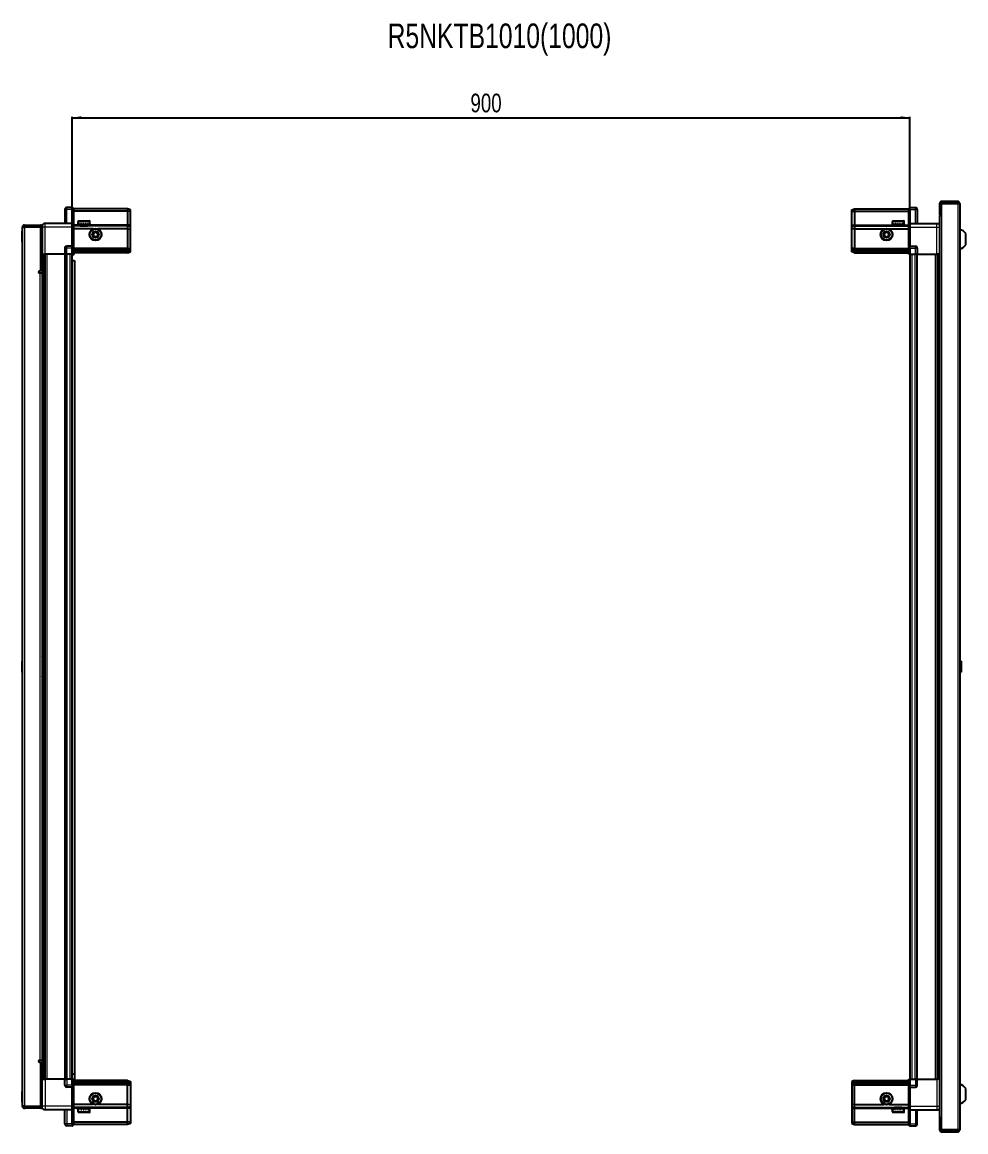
# Model space of a CAD drawing. Header units: millimetres. Extents: x -659 to 2951, y -1010 to 1465.
# Drawn here: x 718 to 1731, y 274 to 1465 of the extents above; entities that cross this region are included whole.
import ezdxf

# ---------------------------------------------------------------- set-up
doc = ezdxf.new("R2010")
doc.units = ezdxf.units.MM
doc.layers.add('FORMAT', color=7, linetype='Continuous')
doc.styles.add('SLDTEXTSTYLE0', font='TXT', dxfattribs={"width": 0.75})
doc.dimstyles.new('SLDDIMSTYLE0', dxfattribs={"dimtxt": 20, "dimasz": 10, "dimexe": 0, "dimexo": 0.0625, "dimgap": 5, "dimtad": 2, "dimdec": 1, "dimrnd": 1e-09, "dimzin": 12, "dimdsep": 46, "dimtxsty": 'SLDTEXTSTYLE0', "dimsah": 1, "dimcen": 0.09, "dimadec": 0, "dimazin": 3, "dimtfac": 1, "dimtofl": 0, "dimtmove": 0, "dimatfit": 3, "dimfxl": 0, "dimfrac": 2, "dimtolj": 1, "dimtzin": 12, "dimarcsym": 0})

# ---------------------------------------------------------------- blocks, each defined once
blk = doc.blocks.new('_D_6')
at = {"layer": 'FORMAT'}
for p, q in [((771.5, 1216.3), (771.5, 1363.8)), ((771.5, 1362.8), (1671.5, 1362.8)), ((1671.5, 1216.3), (1671.5, 1363.8))]:
    blk.add_line(p, q, dxfattribs=at)
for points in [[(771.5, 1362.8), (781.5, 1361.3), (781.5, 1364.4)], [(1671.5, 1362.8), (1661.5, 1364.4), (1661.5, 1361.3)]]:
    blk.add_solid(points, dxfattribs=at)
at = {"layer": 'FORMAT', "insert": (1199.4, 1388.6), "char_height": 20, "attachment_point": 1, "style": 'SLDTEXTSTYLE0'}
blk.add_mtext('900', dxfattribs=at)

msp = doc.modelspace()

# ---------------------------------------------------------------- linework, layer by layer
at = {"color": 7, "linetype": 'Continuous', "lineweight": 25}
for p, q in [((763.67, 1264.33), (763.67, 1249.33)), ((771.67, 1266.33), (765.67, 1266.33)), ((771.67, 1266.33), (772.01, 1266.33)), ((771.67, 1266.33), (771.67, 1264.33)), ((771.67, 1249.53), (771.67, 1264.33)), ((771.67, 1249.53), (771.67, 1264.33)), ((772.87, 1265.83), (772.01, 1266.33)), ((772.87, 1264.33), (772.87, 1265.83)), ((831.17, 1264.83), (772.87, 1264.83)), ((772.87, 1264.33), (772.87, 1249.53)), ((831.17, 1264.83), (831.17, 1262.33)), ((834.17, 1264.03), (831.17, 1264.83)), ((834.17, 1262.17), (834.17, 1264.03)), ((1608.87, 1264.03), (1611.87, 1264.83)), ((1608.87, 1262.17), (1608.87, 1264.03)), ((1611.87, 1264.83), (1611.87, 1262.33)), ((1611.87, 1264.83), (1670.17, 1264.83)), ((1671.04, 1266.33), (1670.17, 1265.83)), ((1671.04, 1266.33), (1670.17, 1265.83)), ((1670.17, 1265.83), (1670.17, 1264.33)), ((1670.17, 1249.53), (1670.17, 1264.33)), ((1671.37, 1266.33), (1671.04, 1266.33)), ((1671.37, 1266.33), (1671.04, 1266.33)), ((1671.37, 1266.33), (1671.37, 1266.33)), ((1671.37, 1264.33), (1671.37, 1266.33)), ((1671.37, 1266.33), (1677.37, 1266.33)), ((1671.37, 1264.33), (1671.37, 1249.53)), ((1679.37, 1264.33), (1679.37, 1249.33)), ((1703.37, 1270.73), (1703.37, 1258.33)), ((1704.87, 1270.73), (1704.87, 1258.33)), ((1705.37, 1257.83), (1705.37, 1270.73)), ((1705.37, 1270.73), (1722.77, 1270.73)), ((1722.77, 1272.83), (1705.47, 1272.83)), ((1722.77, 1271.33), (1705.47, 1271.33)), ((1722.77, 1271.33), (1722.77, 1272.83)), ((1722.77, 1270.73), (1724.87, 1270.73)), ((1724.87, 1270.73), (1724.87, 275.93)), ((831.17, 1262.33), (772.87, 1262.33)), ((777.67, 1251.23), (777.67, 1248.83)), ((778.47, 1252.03), (785.64, 1252.03)), ((785.64, 1252.03), (789.87, 1252.03)), ((790.67, 1248.83), (790.67, 1251.23)), ((831.17, 1262.33), (831.17, 1247.83)), ((834.17, 1262.17), (831.17, 1262.33)), ((834.17, 1247.83), (834.17, 1262.17)), ((1608.87, 1262.17), (1611.87, 1262.33)), ((1608.87, 1247.83), (1608.87, 1262.17)), ((1611.87, 1262.33), (1611.87, 1247.83)), ((1611.87, 1262.33), (1670.17, 1262.33)), ((1652.37, 1251.23), (1652.37, 1248.33)), ((1653.17, 1252.03), (1664.57, 1252.03)), ((1665.37, 1248.33), (1665.37, 1251.23)), ((1703.27, 1257.83), (1703.27, 288.83)), ((1703.27, 1257.83), (1705.37, 1257.83)), ((1703.37, 1258.33), (1704.87, 1258.33)), ((718.17, 1240.96), (717.87, 1240.96)), ((717.87, 1229.39), (717.87, 1240.96)), ((719.67, 1245.48), (718.17, 1245.48)), ((718.17, 1244.98), (718.17, 1245.48)), ((718.17, 301.68), (718.17, 1244.98)), ((720.27, 1246.08), (720.27, 1247.58)), ((720.27, 1247.58), (721.17, 1247.58)), ((720.27, 1246.08), (721.17, 1246.08)), ((720.27, 1245.58), (737.67, 1245.58)), ((721.17, 1246.08), (721.17, 1247.58)), ((721.17, 1247.58), (737.67, 1247.58)), ((721.17, 1246.08), (737.67, 1246.08)), ((737.67, 1246.08), (737.67, 1247.58)), ((739.17, 1245.58), (737.67, 1245.58)), ((737.67, 1245.58), (737.67, 1198.08)), ((739.17, 1245.33), (739.17, 1216.33)), ((771.67, 1249.33), (742.67, 1249.33)), ((771.67, 1249.33), (771.67, 1249.53)), ((771.67, 1249.33), (772.87, 1249.33)), ((771.67, 1245.33), (771.67, 1249.33)), ((771.67, 1225.03), (771.67, 1245.33)), ((772.87, 1249.53), (772.87, 1249.33)), ((772.87, 1249.33), (772.87, 1245.33)), ((831.17, 1246.83), (772.87, 1246.83)), ((772.87, 1245.33), (772.87, 1225.03)), ((794.17, 1243.33), (772.87, 1243.33)), ((777.67, 1248.83), (777.67, 1248.33)), ((777.67, 1248.33), (777.81, 1248.33)), ((778, 1248.83), (777.81, 1248.83)), ((777.81, 1248.83), (777.81, 1248.33)), ((777.81, 1248.33), (778, 1248.33)), ((778, 1248.83), (778, 1248.33)), ((778, 1248.33), (778.53, 1248.33)), ((778.93, 1248.83), (778.53, 1248.83)), ((778.53, 1248.83), (778.53, 1248.33)), ((778.53, 1248.33), (778.93, 1248.33)), ((778.93, 1248.83), (778.93, 1248.33)), ((778.93, 1248.33), (779.8, 1248.33)), ((779.77, 1248.33), (779.77, 1248.23)), ((779.77, 1248.23), (788.57, 1248.23)), ((780.37, 1248.83), (779.8, 1248.83)), ((779.8, 1248.83), (779.8, 1248.33)), ((779.8, 1248.33), (780.37, 1248.33)), ((780.17, 1247.83), (780.86, 1247.35)), ((780.17, 1247.83), (785.2, 1247.83)), ((780.86, 1247.35), (780.17, 1246.86)), ((780.17, 1246.86), (780.17, 1246.83)), ((780.17, 1246.86), (785.2, 1246.86)), ((780.37, 1248.83), (780.37, 1248.33)), ((780.37, 1248.33), (781.49, 1248.33)), ((780.86, 1247.35), (785.03, 1247.35)), ((782.18, 1248.83), (781.49, 1248.83)), ((781.49, 1248.83), (781.49, 1248.33)), ((781.49, 1248.33), (782.18, 1248.33)), ((782.18, 1248.83), (782.18, 1248.33)), ((782.18, 1248.33), (783.46, 1248.33)), ((784.19, 1248.83), (783.46, 1248.83)), ((783.46, 1248.83), (783.46, 1248.33)), ((783.46, 1248.33), (783.69, 1248.33)), ((783.69, 1248.83), (783.69, 1248.33)), ((784.19, 1248.83), (784.19, 1248.33)), ((784.19, 1248.83), (784.19, 1248.33)), ((784.19, 1248.33), (785.49, 1248.33)), ((784.19, 1248.33), (784.19, 1248.33)), ((785.03, 1247.35), (787.48, 1247.35)), ((785.2, 1247.83), (788.17, 1247.83)), ((785.2, 1246.86), (788.17, 1246.86)), ((786.2, 1248.83), (785.49, 1248.83)), ((785.49, 1248.83), (785.49, 1248.33)), ((785.55, 1248.83), (785.55, 1248.33)), ((785.55, 1248.33), (786.2, 1248.33)), ((786.2, 1248.83), (786.2, 1248.33)), ((786.2, 1248.33), (787.39, 1248.33)), ((788.01, 1248.83), (787.39, 1248.83)), ((787.39, 1248.83), (787.39, 1248.33)), ((787.39, 1248.33), (788.01, 1248.33)), ((787.48, 1247.35), (788.17, 1247.83)), ((788.17, 1246.86), (787.48, 1247.35)), ((788.01, 1248.83), (788.01, 1248.33)), ((788.01, 1248.33), (788.98, 1248.33)), ((788.17, 1246.83), (788.17, 1246.86)), ((788.57, 1248.23), (788.57, 1248.33)), ((789.44, 1248.83), (788.98, 1248.83)), ((788.98, 1248.83), (788.98, 1248.33)), ((788.98, 1248.33), (789.44, 1248.33)), ((789.44, 1248.83), (789.44, 1248.33)), ((789.44, 1248.33), (790.1, 1248.33)), ((790.36, 1248.83), (790.1, 1248.83)), ((790.1, 1248.83), (790.1, 1248.33)), ((790.1, 1248.33), (790.36, 1248.33)), ((790.36, 1248.83), (790.36, 1248.33)), ((790.36, 1248.33), (790.63, 1248.33)), ((790.67, 1248.83), (790.63, 1248.83)), ((790.63, 1248.83), (790.63, 1248.33)), ((790.63, 1248.33), (790.67, 1248.33)), ((790.67, 1248.83), (790.67, 1248.33)), ((831.17, 1243.33), (799.17, 1243.33)), ((831.17, 1247.83), (831.17, 1246.83)), ((831.17, 1246.83), (831.17, 1243.33)), ((834.17, 1246.03), (831.17, 1246.83)), ((831.17, 1243.33), (831.17, 1222.83)), ((831.17, 1243.33), (834.17, 1243)), ((834.17, 1246.03), (834.17, 1247.83)), ((834.17, 1243), (834.17, 1246.03)), ((834.17, 1222.83), (834.17, 1243)), ((1608.87, 1246.03), (1608.87, 1247.83)), ((1608.87, 1246.03), (1611.87, 1246.83)), ((1608.87, 1243), (1608.87, 1246.03)), ((1611.87, 1243.33), (1608.87, 1243)), ((1608.87, 1222.83), (1608.87, 1243)), ((1611.87, 1247.83), (1611.87, 1246.83)), ((1611.87, 1246.83), (1611.87, 1243.33)), ((1611.87, 1246.83), (1670.17, 1246.83)), ((1611.87, 1243.33), (1611.87, 1222.83)), ((1611.87, 1243.33), (1643.87, 1243.33)), ((1648.87, 1243.33), (1670.17, 1243.33)), ((1652.37, 1248.33), (1652.41, 1248.33)), ((1652.53, 1248.83), (1652.41, 1248.83)), ((1652.41, 1248.83), (1652.41, 1248.33)), ((1652.41, 1248.33), (1652.53, 1248.33)), ((1652.53, 1248.83), (1652.53, 1248.33)), ((1652.53, 1248.33), (1652.94, 1248.33)), ((1653.28, 1248.83), (1652.94, 1248.83)), ((1652.94, 1248.83), (1652.94, 1248.33)), ((1652.94, 1248.33), (1653.28, 1248.33)), ((1653.28, 1248.83), (1653.28, 1248.33)), ((1653.28, 1248.33), (1654.05, 1248.33)), ((1654.58, 1248.83), (1654.05, 1248.83)), ((1654.05, 1248.83), (1654.05, 1248.33)), ((1654.05, 1248.33), (1654.58, 1248.33)), ((1654.47, 1248.33), (1654.47, 1248.23)), ((1654.47, 1248.23), (1663.27, 1248.23)), ((1654.58, 1248.83), (1654.58, 1248.33)), ((1654.58, 1248.33), (1655.63, 1248.33)), ((1654.87, 1247.83), (1655.56, 1247.35)), ((1654.87, 1247.83), (1662.87, 1247.83)), ((1655.56, 1247.35), (1654.87, 1246.86)), ((1654.87, 1246.86), (1654.87, 1246.83)), ((1654.87, 1246.86), (1662.87, 1246.86)), ((1655.56, 1247.35), (1662.18, 1247.35)), ((1656.3, 1248.83), (1655.63, 1248.83)), ((1655.63, 1248.83), (1655.63, 1248.33)), ((1655.63, 1248.33), (1656.3, 1248.33)), ((1656.3, 1248.83), (1656.3, 1248.33)), ((1656.3, 1248.33), (1657.53, 1248.33)), ((1658.27, 1248.83), (1657.53, 1248.83)), ((1657.53, 1248.83), (1657.53, 1248.33)), ((1657.53, 1248.33), (1657.97, 1248.33)), ((1657.97, 1248.83), (1657.97, 1248.33)), ((1658.27, 1248.83), (1658.27, 1248.33)), ((1658.27, 1248.33), (1659.57, 1248.33)), ((1660.29, 1248.83), (1659.57, 1248.83)), ((1659.57, 1248.83), (1659.57, 1248.33)), ((1659.84, 1248.83), (1659.84, 1248.33)), ((1659.84, 1248.33), (1660.29, 1248.33)), ((1660.29, 1248.83), (1660.29, 1248.33)), ((1660.29, 1248.33), (1661.53, 1248.33)), ((1662.19, 1248.83), (1661.53, 1248.83)), ((1661.53, 1248.83), (1661.53, 1248.33)), ((1661.53, 1248.33), (1662.19, 1248.33)), ((1662.18, 1247.35), (1662.87, 1247.83)), ((1662.87, 1246.86), (1662.18, 1247.35)), ((1662.19, 1248.83), (1662.19, 1248.33)), ((1662.19, 1248.33), (1663.23, 1248.33)), ((1662.87, 1246.83), (1662.87, 1246.86)), ((1663.75, 1248.83), (1663.23, 1248.83)), ((1663.23, 1248.83), (1663.23, 1248.33)), ((1663.23, 1248.33), (1663.75, 1248.33)), ((1663.27, 1248.23), (1663.27, 1248.33)), ((1663.75, 1248.83), (1663.75, 1248.33)), ((1663.75, 1248.33), (1664.51, 1248.33)), ((1664.84, 1248.83), (1664.51, 1248.83)), ((1664.51, 1248.83), (1664.51, 1248.33)), ((1664.51, 1248.33), (1664.84, 1248.33)), ((1664.84, 1248.83), (1664.84, 1248.33)), ((1664.84, 1248.33), (1665.23, 1248.33)), ((1665.34, 1248.83), (1665.23, 1248.83)), ((1665.23, 1248.83), (1665.23, 1248.33)), ((1665.23, 1248.33), (1665.34, 1248.33)), ((1665.34, 1248.83), (1665.34, 1248.33)), ((1665.34, 1248.33), (1665.37, 1248.33)), ((1670.17, 1249.33), (1670.17, 1249.53)), ((1671.37, 1249.33), (1670.17, 1249.33)), ((1670.17, 1245.33), (1670.17, 1249.33)), ((1670.17, 1225.03), (1670.17, 1245.33)), ((1671.37, 1249.53), (1671.37, 1249.33)), ((1671.37, 1249.33), (1671.37, 1245.33)), ((1671.37, 1249.33), (1700.37, 1249.33)), ((1671.37, 1245.33), (1671.37, 1225.03)), ((717.87, 1229.39), (718.17, 1229.39)), ((1731.47, 1226.33), (1731.47, 1238.33)), ((737.67, 1219.08), (739.17, 1219.08)), ((739.17, 1216.33), (737.67, 1216.33)), ((739.82, 330.33), (739.82, 1216.33)), ((741.62, 1216.33), (741.62, 330.33)), ((741.65, 1216.33), (741.65, 330.33)), ((763.67, 1216.33), (742.67, 1216.33)), ((763.67, 1222.83), (763.67, 1216.33)), ((763.67, 1216.33), (765.67, 1216.33)), ((764.32, 330.33), (764.32, 1216.33)), ((771.67, 1224.83), (765.67, 1224.83)), ((771.67, 1216.33), (765.67, 1216.33)), ((771.52, 330.33), (771.52, 1216.33)), ((771.67, 1224.83), (771.67, 1225.03)), ((771.67, 1224.83), (771.67, 1222.83)), ((771.67, 1224.83), (772.87, 1224.83)), ((771.67, 1216.33), (771.67, 1222.83)), ((771.67, 1216.33), (771.67, 1222.83)), ((771.67, 1216.33), (772.01, 1216.33)), ((771.67, 1216.33), (771.67, 1216.33)), ((772.01, 1216.33), (772.01, 1222.83)), ((772.87, 1216.33), (772.01, 1216.33)), ((772.01, 1216.33), (772.01, 1216.33)), ((772.87, 1225.03), (772.87, 1224.83)), ((772.87, 1224.15), (772.87, 1224.83)), ((772.87, 1224.15), (772.87, 1216.33)), ((831.17, 1221.83), (772.87, 1221.83)), ((831.17, 1220.83), (772.87, 1220.83)), ((831.17, 1219.33), (772.87, 1219.33)), ((831.17, 1217.83), (772.87, 1217.83)), ((831.17, 1222.83), (831.17, 1221.83)), ((831.17, 1221.83), (831.17, 1220.83)), ((831.17, 1221.83), (834.17, 1221.03)), ((831.17, 1220.83), (831.17, 1219.33)), ((831.17, 1220.83), (834.17, 1220.29)), ((831.17, 1219.33), (834.17, 1219.78)), ((831.17, 1219.33), (831.17, 1217.83)), ((831.17, 1217.83), (834.17, 1218.63)), ((834.17, 1221.03), (834.17, 1222.83)), ((834.17, 1220.29), (834.17, 1221.03)), ((834.17, 1219.78), (834.17, 1220.29)), ((834.17, 1218.63), (834.17, 1219.78)), ((1608.87, 1221.03), (1608.87, 1222.83)), ((1611.87, 1221.83), (1608.87, 1221.03)), ((1608.87, 1220.29), (1608.87, 1221.03)), ((1611.87, 1220.83), (1608.87, 1220.29)), ((1608.87, 1219.78), (1608.87, 1220.29)), ((1608.87, 1218.63), (1608.87, 1219.78)), ((1611.87, 1219.33), (1608.87, 1219.78)), ((1611.87, 1217.83), (1608.87, 1218.63)), ((1611.87, 1222.83), (1611.87, 1221.83)), ((1611.87, 1221.83), (1611.87, 1220.83)), ((1611.87, 1221.83), (1670.17, 1221.83)), ((1611.87, 1220.83), (1611.87, 1219.33)), ((1611.87, 1220.83), (1670.17, 1220.83)), ((1611.87, 1219.33), (1611.87, 1217.83)), ((1611.87, 1219.33), (1670.17, 1219.33)), ((1611.87, 1217.83), (1670.17, 1217.83)), ((1670.17, 1224.83), (1670.17, 1225.03)), ((1671.37, 1224.83), (1670.17, 1224.83)), ((1670.17, 1224.83), (1670.17, 1224.15)), ((1670.17, 1216.33), (1670.17, 1224.15)), ((1671.04, 1216.33), (1670.17, 1216.33)), ((1671.04, 1222.83), (1671.04, 1216.33)), ((1671.37, 1216.33), (1671.04, 1216.33)), ((1671.37, 1225.03), (1671.37, 1224.83)), ((1671.37, 1222.83), (1671.37, 1224.83)), ((1671.37, 1222.83), (1671.37, 1224.83)), ((1671.37, 1224.83), (1677.37, 1224.83)), ((1671.37, 1222.83), (1671.37, 1216.33)), ((1671.37, 1216.33), (1677.37, 1216.33)), ((1671.52, 1216.33), (1671.52, 330.33)), ((1679.37, 1216.33), (1677.37, 1216.33)), ((1678.72, 1216.33), (1678.72, 330.33)), ((1679.37, 1222.83), (1679.37, 1216.33)), ((1679.37, 1216.33), (1700.37, 1216.33)), ((1701.4, 330.33), (1701.4, 1216.33)), ((1701.43, 330.33), (1701.43, 1216.33)), ((1703.22, 1216.33), (1703.22, 330.33)), ((771.52, 1209.33), (774.02, 1209.33)), ((774.02, 1209.33), (774.02, 335.83)), ((737.67, 1198.08), (736.32, 1198.08)), ((736.32, 1196.08), (737.07, 1196.08)), ((737.07, 1196.08), (739.17, 1196.08)), ((739.17, 1196.08), (739.17, 350.58)), ((718.17, 779.11), (717.87, 779.11)), ((717.87, 767.54), (717.87, 779.11)), ((739.67, 782.83), (739.67, 763.83)), ((1725.86, 779.11), (1724.87, 778.13)), ((1726.37, 779.11), (1725.86, 779.11)), ((1725.86, 779.11), (1725.86, 767.54)), ((1726.37, 779.11), (1726.37, 767.54)), ((717.87, 767.54), (718.17, 767.54)), ((1724.87, 768.53), (1725.86, 767.54)), ((1725.86, 767.54), (1726.37, 767.54)), ((737.07, 350.58), (736.32, 350.58)), ((736.32, 348.58), (737.67, 348.58)), ((739.17, 350.58), (737.07, 350.58)), ((737.67, 348.58), (737.67, 301.08)), ((774.02, 335.83), (771.52, 335.83)), ((774.02, 335.83), (774.02, 328.83)), ((739.17, 330.33), (737.67, 330.33)), ((739.17, 327.58), (737.67, 327.58)), ((739.17, 301.33), (739.17, 330.33)), ((763.67, 330.33), (742.67, 330.33)), ((763.67, 323.83), (763.67, 330.33)), ((763.67, 330.33), (765.67, 330.33)), ((771.67, 330.33), (765.67, 330.33)), ((771.67, 321.83), (765.67, 321.83)), ((771.67, 323.83), (771.67, 330.33)), ((771.67, 330.33), (772.01, 330.33)), ((771.67, 323.83), (771.67, 321.83)), ((771.67, 323.83), (771.67, 321.83)), ((771.67, 321.83), (772.87, 321.83)), ((771.67, 321.63), (771.67, 321.83)), ((772.01, 323.83), (772.01, 330.33)), ((772.01, 330.33), (772.87, 330.33)), ((772.87, 330.33), (772.87, 322.51)), ((831.17, 328.83), (772.87, 328.83)), ((831.17, 327.33), (772.87, 327.33)), ((831.17, 325.83), (772.87, 325.83)), ((831.17, 324.83), (772.87, 324.83)), ((772.87, 321.83), (772.87, 322.51)), ((772.87, 321.83), (772.87, 321.63)), ((831.17, 327.33), (831.17, 328.83)), ((831.17, 328.83), (834.17, 328.03)), ((831.17, 325.83), (831.17, 327.33)), ((831.17, 327.33), (834.17, 326.87)), ((831.17, 325.83), (834.17, 326.37)), ((831.17, 324.83), (831.17, 325.83)), ((831.17, 324.83), (834.17, 325.63)), ((831.17, 323.83), (831.17, 324.83)), ((831.17, 303.33), (831.17, 323.83)), ((834.17, 328.03), (834.17, 326.87)), ((834.17, 326.87), (834.17, 326.37)), ((834.17, 326.37), (834.17, 325.63)), ((834.17, 325.63), (834.17, 323.83)), ((834.17, 323.83), (834.17, 303.66)), ((1611.87, 328.83), (1608.87, 328.03)), ((1608.87, 328.03), (1608.87, 326.87)), ((1611.87, 327.33), (1608.87, 326.87)), ((1608.87, 326.87), (1608.87, 326.37)), ((1608.87, 326.37), (1608.87, 325.63)), ((1611.87, 325.83), (1608.87, 326.37)), ((1611.87, 324.83), (1608.87, 325.63)), ((1608.87, 325.63), (1608.87, 323.83)), ((1608.87, 323.83), (1608.87, 303.66)), ((1611.87, 327.33), (1611.87, 328.83)), ((1611.87, 328.83), (1670.17, 328.83)), ((1611.87, 327.33), (1670.17, 327.33)), ((1611.87, 325.83), (1611.87, 327.33)), ((1611.87, 324.83), (1611.87, 325.83)), ((1611.87, 325.83), (1670.17, 325.83)), ((1611.87, 324.83), (1670.17, 324.83)), ((1611.87, 323.83), (1611.87, 324.83)), ((1611.87, 303.33), (1611.87, 323.83)), ((1670.17, 322.51), (1670.17, 330.33)), ((1670.17, 330.33), (1671.04, 330.33)), ((1670.17, 322.51), (1670.17, 321.83)), ((1671.37, 321.83), (1670.17, 321.83)), ((1670.17, 321.63), (1670.17, 321.83)), ((1671.04, 330.33), (1671.04, 323.83)), ((1671.04, 330.33), (1671.04, 330.33)), ((1671.37, 330.33), (1671.04, 330.33)), ((1671.37, 330.33), (1671.37, 323.83)), ((1671.37, 330.33), (1671.37, 330.33)), ((1671.37, 330.33), (1677.37, 330.33)), ((1671.37, 330.33), (1671.37, 323.83)), ((1671.37, 321.83), (1671.37, 323.83)), ((1671.37, 321.83), (1671.37, 321.63)), ((1671.37, 321.83), (1677.37, 321.83)), ((1679.37, 330.33), (1677.37, 330.33)), ((1679.37, 323.83), (1679.37, 330.33)), ((1679.37, 330.33), (1700.37, 330.33)), ((718.17, 317.26), (717.87, 317.26)), ((717.87, 307.59), (717.87, 317.26)), ((771.67, 301.33), (771.67, 321.63)), ((772.87, 321.63), (772.87, 301.33)), ((1670.17, 301.33), (1670.17, 321.63)), ((1671.37, 321.63), (1671.37, 301.33)), ((1731.47, 308.33), (1731.47, 320.33)), ((717.87, 305.69), (717.87, 307.59)), ((717.87, 305.69), (718.17, 305.69)), ((718.17, 301.18), (718.17, 301.68)), ((719.67, 301.18), (718.17, 301.18)), ((737.67, 301.08), (720.27, 301.08)), ((720.27, 300.58), (720.27, 299.08)), ((720.27, 300.58), (721.17, 300.58)), ((720.27, 299.08), (721.17, 299.08)), ((721.17, 300.58), (721.17, 299.08)), ((737.67, 300.58), (721.17, 300.58)), ((737.67, 299.08), (721.17, 299.08)), ((737.67, 301.08), (739.17, 301.08)), ((737.67, 300.58), (737.67, 299.08)), ((771.67, 297.33), (771.67, 301.33)), ((794.17, 303.33), (772.87, 303.33)), ((772.87, 301.33), (772.87, 297.33)), ((831.17, 299.83), (772.87, 299.83)), ((777.67, 298.33), (777.67, 295.43)), ((777.77, 298.33), (777.67, 298.33)), ((777.77, 297.83), (777.77, 298.33)), ((777.94, 298.33), (777.77, 298.33)), ((777.94, 297.83), (777.94, 298.33)), ((778.43, 298.33), (777.94, 298.33)), ((778.43, 297.83), (778.43, 298.33)), ((778.81, 298.33), (778.43, 298.33)), ((778.81, 297.83), (778.81, 298.33)), ((779.65, 298.33), (778.81, 298.33)), ((779.65, 297.83), (779.65, 298.33)), ((780.2, 298.33), (779.65, 298.33)), ((779.77, 298.43), (779.77, 298.33)), ((785.17, 298.43), (779.77, 298.43)), ((780.17, 299.83), (780.17, 299.8)), ((780.17, 299.8), (780.86, 299.31)), ((780.28, 299.8), (780.17, 299.8)), ((780.86, 299.31), (780.17, 298.83)), ((780.28, 298.83), (780.17, 298.83)), ((780.2, 297.83), (780.2, 298.33)), ((781.31, 298.33), (780.2, 298.33)), ((788.17, 299.8), (780.28, 299.8)), ((788.17, 298.83), (780.28, 298.83)), ((780.95, 299.31), (780.86, 299.31)), ((787.48, 299.31), (780.95, 299.31)), ((781.31, 297.83), (781.31, 298.33)), ((781.99, 298.33), (781.31, 298.33)), ((781.99, 297.83), (781.99, 298.33)), ((783.25, 298.33), (781.99, 298.33)), ((783.25, 297.83), (783.25, 298.33)), ((783.55, 298.33), (783.25, 298.33)), ((783.55, 297.83), (783.55, 298.33)), ((783.99, 297.83), (783.99, 298.33)), ((785.29, 298.33), (783.99, 298.33)), ((788.57, 298.43), (785.17, 298.43)), ((785.29, 297.83), (785.29, 298.33)), ((785.41, 297.83), (785.41, 298.33)), ((786, 298.33), (785.41, 298.33)), ((786, 297.83), (786, 298.33)), ((787.21, 298.33), (786, 298.33)), ((787.21, 297.83), (787.21, 298.33)), ((787.84, 298.33), (787.21, 298.33)), ((787.48, 299.31), (788.17, 299.8)), ((788.17, 298.83), (787.48, 299.31)), ((787.84, 297.83), (787.84, 298.33)), ((788.84, 298.33), (787.84, 298.33)), ((788.17, 299.8), (788.17, 299.83)), ((788.57, 298.33), (788.57, 298.43)), ((788.84, 297.83), (788.84, 298.33)), ((789.32, 298.33), (788.84, 298.33)), ((789.32, 297.83), (789.32, 298.33)), ((790.01, 298.33), (789.32, 298.33)), ((790.01, 297.83), (790.01, 298.33)), ((790.3, 298.33), (790.01, 298.33)), ((790.3, 297.83), (790.3, 298.33)), ((790.61, 298.33), (790.3, 298.33)), ((790.61, 297.83), (790.61, 298.33)), ((790.67, 298.33), (790.61, 298.33)), ((790.67, 295.43), (790.67, 298.33)), ((790.67, 297.83), (790.67, 298.33)), ((790.67, 298.33), (790.67, 298.33)), ((831.17, 303.33), (799.17, 303.33)), ((831.17, 303.33), (834.17, 303.66)), ((831.17, 299.83), (831.17, 303.33)), ((834.17, 300.63), (831.17, 299.83)), ((831.17, 298.83), (831.17, 299.83)), ((831.17, 284.33), (831.17, 298.83)), ((834.17, 303.66), (834.17, 300.63)), ((834.17, 300.63), (834.17, 298.83)), ((834.17, 298.83), (834.17, 284.48)), ((1611.87, 303.33), (1608.87, 303.66)), ((1608.87, 303.66), (1608.87, 300.63)), ((1608.87, 300.63), (1611.87, 299.83)), ((1608.87, 300.63), (1608.87, 298.83)), ((1608.87, 298.83), (1608.87, 284.48)), ((1611.87, 303.33), (1643.87, 303.33)), ((1611.87, 299.83), (1611.87, 303.33)), ((1611.87, 299.83), (1670.17, 299.83)), ((1611.87, 298.83), (1611.87, 299.83)), ((1611.87, 284.33), (1611.87, 298.83)), ((1648.87, 303.33), (1670.17, 303.33)), ((1652.37, 298.33), (1652.37, 295.43)), ((1652.39, 298.33), (1652.37, 298.33)), ((1652.39, 297.83), (1652.39, 298.33)), ((1652.49, 298.33), (1652.39, 298.33)), ((1652.49, 297.83), (1652.49, 298.33)), ((1652.86, 298.33), (1652.49, 298.33)), ((1652.86, 297.83), (1652.86, 298.33)), ((1653.18, 298.33), (1652.86, 298.33)), ((1653.18, 297.83), (1653.18, 298.33)), ((1653.92, 298.33), (1653.18, 298.33)), ((1653.92, 297.83), (1653.92, 298.33)), ((1654.43, 298.33), (1653.92, 298.33)), ((1654.43, 297.83), (1654.43, 298.33)), ((1655.46, 298.33), (1654.43, 298.33)), ((1654.47, 298.43), (1654.47, 298.33)), ((1663.27, 298.43), (1654.47, 298.43)), ((1654.87, 299.83), (1654.87, 299.8)), ((1654.87, 299.8), (1655.56, 299.31)), ((1662.87, 299.8), (1654.87, 299.8)), ((1655.56, 299.31), (1654.87, 298.83)), ((1662.87, 298.83), (1654.87, 298.83)), ((1655.46, 297.83), (1655.46, 298.33)), ((1656.11, 298.33), (1655.46, 298.33)), ((1662.18, 299.31), (1655.56, 299.31)), ((1656.11, 297.83), (1656.11, 298.33)), ((1657.34, 298.33), (1656.11, 298.33)), ((1657.34, 297.83), (1657.34, 298.33)), ((1657.83, 298.33), (1657.34, 298.33)), ((1657.83, 297.83), (1657.83, 298.33)), ((1658.07, 297.83), (1658.07, 298.33)), ((1659.37, 298.33), (1658.07, 298.33)), ((1659.37, 297.83), (1659.37, 298.33)), ((1659.7, 297.83), (1659.7, 298.33)), ((1660.1, 298.33), (1659.7, 298.33)), ((1660.1, 297.83), (1660.1, 298.33)), ((1661.34, 298.33), (1660.1, 298.33)), ((1661.34, 297.83), (1661.34, 298.33)), ((1662.01, 298.33), (1661.34, 298.33)), ((1662.01, 297.83), (1662.01, 298.33)), ((1663.08, 298.33), (1662.01, 298.33)), ((1662.18, 299.31), (1662.87, 299.8)), ((1662.87, 298.83), (1662.18, 299.31)), ((1662.87, 299.8), (1662.87, 299.83)), ((1663.08, 297.83), (1663.08, 298.33)), ((1663.62, 298.33), (1663.08, 298.33)), ((1663.27, 298.33), (1663.27, 298.43)), ((1663.62, 297.83), (1663.62, 298.33)), ((1664.41, 298.33), (1663.62, 298.33)), ((1664.41, 297.83), (1664.41, 298.33)), ((1664.76, 298.33), (1664.41, 298.33)), ((1664.76, 297.83), (1664.76, 298.33)), ((1665.19, 298.33), (1664.76, 298.33)), ((1665.19, 297.83), (1665.19, 298.33)), ((1665.32, 298.33), (1665.19, 298.33)), ((1665.32, 297.83), (1665.32, 298.33)), ((1665.37, 298.33), (1665.32, 298.33)), ((1665.37, 295.43), (1665.37, 298.33)), ((1670.17, 297.33), (1670.17, 301.33)), ((1671.37, 301.33), (1671.37, 297.33)), ((771.67, 297.33), (742.67, 297.33)), ((763.67, 282.33), (763.67, 297.33)), ((771.67, 297.33), (772.87, 297.33)), ((771.67, 297.13), (771.67, 297.33)), ((771.67, 282.33), (771.67, 297.13)), ((772.87, 297.33), (772.87, 297.13)), ((772.87, 297.13), (772.87, 282.33)), ((777.77, 297.83), (777.94, 297.83)), ((778.43, 297.83), (778.81, 297.83)), ((778.62, 294.63), (778.47, 294.63)), ((789.87, 294.63), (778.62, 294.63)), ((779.65, 297.83), (780.2, 297.83)), ((781.31, 297.83), (781.99, 297.83)), ((783.25, 297.83), (783.99, 297.83)), ((785.29, 297.83), (786, 297.83)), ((787.21, 297.83), (787.84, 297.83)), ((788.84, 297.83), (789.32, 297.83)), ((790.01, 297.83), (790.3, 297.83)), ((790.61, 297.83), (790.67, 297.83)), ((1652.39, 297.83), (1652.49, 297.83)), ((1652.86, 297.83), (1653.18, 297.83)), ((1664.57, 294.63), (1653.17, 294.63)), ((1653.92, 297.83), (1654.43, 297.83)), ((1655.46, 297.83), (1656.11, 297.83)), ((1657.34, 297.83), (1658.07, 297.83)), ((1659.37, 297.83), (1660.1, 297.83)), ((1661.34, 297.83), (1662.01, 297.83)), ((1663.08, 297.83), (1663.62, 297.83)), ((1664.41, 297.83), (1664.76, 297.83)), ((1665.19, 297.83), (1665.32, 297.83)), ((1671.37, 297.33), (1670.17, 297.33)), ((1670.17, 297.13), (1670.17, 297.33)), ((1670.17, 282.33), (1670.17, 297.13)), ((1671.37, 297.33), (1671.37, 297.13)), ((1671.37, 297.33), (1700.37, 297.33)), ((1671.37, 297.13), (1671.37, 282.33)), ((1671.37, 297.13), (1671.37, 282.33)), ((1679.37, 282.33), (1679.37, 297.33)), ((1705.37, 288.83), (1703.27, 288.83)), ((1703.37, 288.33), (1703.37, 275.93)), ((1703.37, 288.33), (1704.87, 288.33)), ((1704.87, 288.33), (1704.87, 275.93)), ((1705.37, 275.93), (1705.37, 288.83)), ((771.67, 280.33), (765.67, 280.33)), ((771.67, 282.33), (771.67, 280.33)), ((771.67, 280.33), (771.67, 280.33)), ((771.67, 280.33), (772.01, 280.33)), ((771.67, 280.33), (772.01, 280.33)), ((772.01, 280.33), (772.87, 280.83)), ((772.01, 280.33), (772.87, 280.83)), ((831.17, 284.33), (772.87, 284.33)), ((772.87, 280.83), (772.87, 282.33)), ((831.17, 281.83), (772.87, 281.83)), ((834.17, 284.48), (831.17, 284.33)), ((831.17, 281.83), (831.17, 284.33)), ((834.17, 282.63), (831.17, 281.83)), ((834.17, 284.48), (834.17, 282.63)), ((1608.87, 284.48), (1611.87, 284.33)), ((1608.87, 284.48), (1608.87, 282.63)), ((1608.87, 282.63), (1611.87, 281.83)), ((1611.87, 284.33), (1670.17, 284.33)), ((1611.87, 281.83), (1611.87, 284.33)), ((1611.87, 281.83), (1670.17, 281.83)), ((1670.17, 282.33), (1670.17, 280.83)), ((1670.17, 280.83), (1671.04, 280.33)), ((1671.37, 280.33), (1671.04, 280.33)), ((1671.37, 280.33), (1671.37, 282.33)), ((1671.37, 280.33), (1677.37, 280.33)), ((1722.77, 275.93), (1705.37, 275.93)), ((1705.47, 275.33), (1722.77, 275.33)), ((1724.87, 275.93), (1722.77, 275.93)), ((1722.77, 275.33), (1722.77, 273.83)), ((1705.47, 273.83), (1722.77, 273.83))]:
    msp.add_line(p, q, dxfattribs=at)
at = {"color": 8, "linetype": 'Continuous', "lineweight": 18}
for p, q in [((765.67, 1264.33), (763.67, 1264.33)), ((765.67, 1264.33), (765.67, 1266.33)), ((765.67, 1249.33), (765.67, 1264.33)), ((771.67, 1264.33), (765.67, 1264.33)), ((771.67, 1264.33), (772.87, 1264.33)), ((1671.37, 1264.33), (1670.17, 1264.33)), ((1671.37, 1264.33), (1677.37, 1264.33)), ((1677.37, 1264.33), (1677.37, 1266.33)), ((1677.37, 1264.33), (1679.37, 1264.33)), ((1677.37, 1249.33), (1677.37, 1264.33)), ((1704.87, 1270.73), (1703.37, 1270.73)), ((1705.47, 1271.33), (1705.47, 1272.83)), ((1722.77, 1270.73), (1722.77, 275.93)), ((777.67, 1251.23), (785.85, 1251.23)), ((785.85, 1251.23), (790.67, 1251.23)), ((1652.37, 1251.23), (1665.37, 1251.23)), ((1705.37, 1257.83), (1705.37, 288.83)), ((720.27, 1245.58), (720.27, 301.08)), ((742.67, 1216.33), (742.67, 1245.33)), ((771.67, 1245.33), (742.67, 1245.33)), ((771.67, 1249.53), (772.87, 1249.53)), ((771.67, 1245.33), (772.87, 1245.33)), ((780.17, 1247.83), (772.87, 1247.83)), ((831.17, 1247.83), (788.17, 1247.83)), ((834.17, 1247.83), (831.17, 1247.83)), ((1608.87, 1247.83), (1611.87, 1247.83)), ((1611.87, 1247.83), (1654.87, 1247.83)), ((1662.87, 1247.83), (1670.17, 1247.83)), ((1670.17, 1249.53), (1671.37, 1249.53)), ((1671.37, 1245.33), (1670.17, 1245.33)), ((1671.37, 1245.33), (1700.37, 1245.33)), ((1700.37, 1216.33), (1700.37, 1245.33)), ((739.17, 1196.08), (739.17, 1216.33)), ((740.41, 1216.33), (740.41, 330.33)), ((742.86, 330.33), (742.86, 1216.33)), ((744.27, 1216.33), (744.27, 330.33)), ((763.67, 1222.83), (765.67, 1222.83)), ((763.67, 330.33), (763.67, 1216.33)), ((765.67, 1222.83), (765.67, 1224.83)), ((765.67, 1216.33), (765.67, 1222.83)), ((771.67, 1222.83), (765.67, 1222.83)), ((766.32, 330.33), (766.32, 1216.33)), ((769.52, 330.33), (769.52, 1216.33)), ((771.67, 1225.03), (772.87, 1225.03)), ((771.67, 1222.83), (772.01, 1222.83)), ((771.67, 1216.33), (772.01, 1216.33)), ((831.17, 1222.83), (772.87, 1222.83)), ((831.17, 1222.83), (834.17, 1222.83)), ((1611.87, 1222.83), (1608.87, 1222.83)), ((1611.87, 1222.83), (1670.17, 1222.83)), ((1670.17, 1225.03), (1671.37, 1225.03)), ((1671.37, 1222.83), (1671.04, 1222.83)), ((1671.37, 1222.83), (1677.37, 1222.83)), ((1673.52, 1216.33), (1673.52, 330.33)), ((1676.72, 1216.33), (1676.72, 330.33)), ((1677.37, 1222.83), (1677.37, 1224.83)), ((1677.37, 1216.33), (1677.37, 1222.83)), ((1679.37, 1222.83), (1677.37, 1222.83)), ((1679.37, 1216.33), (1679.37, 330.33)), ((1698.78, 330.33), (1698.78, 1216.33)), ((1700.19, 1216.33), (1700.19, 330.33)), ((1702.64, 330.33), (1702.64, 1216.33)), ((737.07, 350.58), (737.07, 1196.08)), ((739.17, 330.33), (739.17, 350.58)), ((742.67, 330.33), (742.67, 301.33)), ((763.67, 323.83), (765.67, 323.83)), ((765.67, 330.33), (765.67, 323.83)), ((765.67, 323.83), (765.67, 321.83)), ((771.67, 323.83), (765.67, 323.83)), ((771.67, 323.83), (772.01, 323.83)), ((831.17, 323.83), (772.87, 323.83)), ((831.17, 323.83), (834.17, 323.83)), ((1611.87, 323.83), (1608.87, 323.83)), ((1611.87, 323.83), (1670.17, 323.83)), ((1671.37, 330.33), (1671.04, 330.33)), ((1671.37, 323.83), (1671.04, 323.83)), ((1671.37, 323.83), (1677.37, 323.83)), ((1677.37, 330.33), (1677.37, 323.83)), ((1677.37, 323.83), (1677.37, 321.83)), ((1679.37, 323.83), (1677.37, 323.83)), ((1700.37, 330.33), (1700.37, 301.33)), ((772.87, 321.63), (771.67, 321.63)), ((1671.37, 321.63), (1670.17, 321.63)), ((771.67, 301.33), (742.67, 301.33)), ((771.67, 301.33), (772.87, 301.33)), ((780.17, 298.83), (772.87, 298.83)), ((831.17, 298.83), (788.17, 298.83)), ((834.17, 298.83), (831.17, 298.83)), ((1608.87, 298.83), (1611.87, 298.83)), ((1611.87, 298.83), (1654.87, 298.83)), ((1662.87, 298.83), (1670.17, 298.83)), ((1671.37, 301.33), (1670.17, 301.33)), ((1671.37, 301.33), (1700.37, 301.33)), ((765.67, 297.33), (765.67, 282.33)), ((772.87, 297.13), (771.67, 297.13)), ((777.84, 295.43), (777.67, 295.43)), ((790.67, 295.43), (777.84, 295.43)), ((1665.37, 295.43), (1652.37, 295.43)), ((1671.37, 297.13), (1670.17, 297.13)), ((1677.37, 297.33), (1677.37, 282.33)), ((765.67, 282.33), (763.67, 282.33)), ((765.67, 282.33), (765.67, 280.33)), ((771.67, 282.33), (765.67, 282.33)), ((771.67, 282.33), (772.87, 282.33)), ((1671.37, 282.33), (1670.17, 282.33)), ((1671.37, 282.33), (1677.37, 282.33)), ((1677.37, 282.33), (1679.37, 282.33)), ((1677.37, 282.33), (1677.37, 280.33)), ((1704.87, 275.93), (1703.37, 275.93)), ((1705.47, 275.33), (1705.47, 273.83))]:
    msp.add_line(p, q, dxfattribs=at)
at = {"color": 7, "linetype": 'Continuous', "lineweight": 25}
for centre, radius in [((796.67, 1237.33), 6.5), ((796.67, 1237.33), 3.46), ((1646.37, 1237.33), 6.5), ((1646.37, 1237.33), 3.46), ((796.67, 309.33), 6.5), ((796.67, 309.33), 3.46), ((1646.37, 309.33), 6.5), ((1646.37, 309.33), 3.46)]:
    msp.add_circle(centre, radius, dxfattribs=at)
at = {"color": 8, "linetype": 'Continuous', "lineweight": 18}
for centre in [(796.67, 1237.33), (1646.37, 1237.33), (796.67, 309.33), (1646.37, 309.33)]:
    msp.add_circle(centre, 5.7, dxfattribs=at)
at = {"color": 7, "linetype": 'Continuous', "lineweight": 25}
for centre, radius, start, end in [((765.67, 1264.33), 2, 90, 180), ((1677.37, 1264.33), 2, 0, 90), ((1705.47, 1270.73), 2.1, 90, 180), ((1705.47, 1270.73), 0.6, 90, 180), ((1722.77, 1270.73), 2.1, 0, 90), ((1722.77, 1270.73), 0.6, 0, 90), ((778.47, 1251.23), 0.8, 90, 180), ((789.87, 1251.23), 0.8, 0, 90), ((1653.17, 1251.23), 0.8, 90, 180), ((1664.57, 1251.23), 0.8, 0, 90), ((720.17, 1245.08), 0.5, 90, 117.7907), ((737.57, 1245.48), 0.6, 9.59407, 90), ((737.57, 1245.48), 2.1, 32.2369, 87.2706), ((779.77, 1247.83), 0.4, 0, 90), ((788.57, 1247.83), 0.4, 90, 180), ((796.67, 1237.33), 2.5, 101.00659, 161.00659), ((796.67, 1237.33), 2.5, 41.00659, 101.00659), ((1646.37, 1237.33), 2.5, 120.74103, 180.74103), ((1646.37, 1237.33), 2.5, 60.74103, 120.74103), ((1646.37, 1237.33), 2.5, 0.74103, 60.74103), ((1654.47, 1247.83), 0.4, 0, 90), ((1663.27, 1247.83), 0.4, 90, 180), ((1721.85, 1231.31), 11.91, 36.1266, 75.29965), ((796.67, 1237.33), 2.5, 161.00659, 221.00659), ((796.67, 1237.33), 2.5, 221.00659, 281.00659), ((796.67, 1237.33), 2.5, 281.00659, 341.00659), ((796.67, 1237.33), 2.5, 341.00659, 41.00659), ((1646.37, 1237.33), 2.5, 180.74103, 240.74103), ((1646.37, 1237.33), 2.5, 240.74103, 300.74103), ((1646.37, 1237.33), 2.5, 300.74103, 0.74103), ((765.67, 1222.83), 2, 90, 180), ((769.02, 1218.98), 5, 300, 346.70293), ((1677.37, 1222.83), 2, 0, 90), ((1721.85, 1233.35), 11.91, 284.70035, 323.8734), ((736.32, 1197.08), 1, 90, 270), ((736.67, 782.83), 3, 0, 33.55731), ((736.67, 763.83), 3, 326.44269, 0), ((736.32, 349.58), 1, 90, 270), ((765.67, 323.83), 2, 180, 270), ((1677.37, 323.83), 2, 270, 0), ((1721.85, 313.31), 11.91, 36.1266, 75.29965), ((796.67, 309.33), 2.5, 127.98423, 187.98423), ((796.67, 309.33), 2.5, 67.98423, 127.98423), ((796.67, 309.33), 2.5, 7.98423, 67.98423), ((1646.37, 309.33), 2.5, 155.91157, 215.91157), ((1646.37, 309.33), 2.5, 95.91157, 155.91157), ((1646.37, 309.33), 2.5, 35.91157, 95.91157), ((1646.37, 309.33), 2.5, 335.91157, 35.91157), ((720.17, 301.58), 0.5, 243.58436, 270), ((737.57, 301.18), 0.6, 270, 350.40593), ((737.57, 301.18), 2.1, 272.7294, 327.8305), ((779.77, 298.83), 0.4, 270, 0), ((788.57, 298.83), 0.4, 180, 270), ((796.67, 309.33), 2.5, 187.98423, 247.98423), ((796.67, 309.33), 2.5, 247.98423, 307.98423), ((796.67, 309.33), 2.5, 307.98423, 7.98423), ((1646.37, 309.33), 2.5, 215.91157, 275.91157), ((1646.37, 309.33), 2.5, 275.91157, 335.91157), ((1654.47, 298.83), 0.4, 270, 0), ((1663.27, 298.83), 0.4, 180, 270), ((1721.85, 315.35), 11.91, 284.70035, 323.8734), ((778.47, 295.43), 0.8, 180, 270), ((789.87, 295.43), 0.8, 270, 0), ((1653.17, 295.43), 0.8, 180, 270), ((1664.57, 295.43), 0.8, 270, 0), ((765.67, 282.33), 2, 180, 270), ((1677.37, 282.33), 2, 270, 0), ((1705.47, 275.93), 2.1, 180, 270), ((1705.47, 275.93), 0.6, 180, 270), ((1722.77, 275.93), 0.6, 270, 0), ((1722.77, 275.93), 2.1, 270, 0)]:
    msp.add_arc(centre, radius, start, end, dxfattribs=at)
for centre, start_param, end_param in [((775.47, 1222.83), 2.4188584, 3.1415927), ((1667.58, 1222.83), 0, 0.7227342), ((775.47, 323.83), 3.1415927, 3.8643269), ((1667.58, 323.83), 5.5604511, 6.2831853)]:
    msp.add_ellipse(centre, major_axis=(3.46, 0), ratio=0.5773503, start_param=start_param, end_param=end_param, dxfattribs=at)
for points, knots in [([(720.27, 1247.58), (720.02, 1247.55), (719.53, 1247.5), (718.89, 1247.11), (718.42, 1246.55), (718.2, 1245.97), (718.18, 1245.61), (718.17, 1245.48)], [0, 0, 0, 0, 0.2302553, 0.4485219, 0.6667858, 0.8850496, 1, 1, 1, 1]), ([(718.17, 1244.98), (718.2, 1245.03), (718.25, 1245.12), (718.65, 1245.25), (719.2, 1245.38), (719.78, 1245.49), (720.15, 1245.56), (720.27, 1245.58)], [0, 0, 0, 0, 0.23025534, 0.4485219, 0.6667858, 0.88504963, 1, 1, 1, 1]), ([(742.67, 1249.33), (742.23, 1249.28), (741.56, 1249.21), (740.74, 1248.77), (740.18, 1248.32), (739.73, 1247.76), (739.29, 1246.95), (739.22, 1246.27), (739.17, 1245.83)], [0, 0, 0, 0, 0.2394568, 0.3683607, 0.5, 0.6316393, 0.7605432, 1, 1, 1, 1]), ([(739.17, 1245.83), (739.17, 1245.82), (739.17, 1245.81), (739.17, 1245.69), (739.17, 1245.53), (739.17, 1245.4), (739.17, 1245.33)], [0, 0, 0, 0, 0.2493943, 0.5003335, 0.7501667, 1, 1, 1, 1]), ([(793.84, 1236.78), (794.01, 1237.27), (794.32, 1238.18), (794.63, 1239.09), (794.78, 1239.51)], [0, 0, 0, 0, 0.53468586, 1, 1, 1, 1]), ([(794.78, 1239.51), (795.29, 1239.61), (796.23, 1239.79), (797.17, 1239.97), (797.61, 1240.06)], [0, 0, 0, 0, 0.5346859, 1, 1, 1, 1]), ([(797.61, 1240.06), (797.69, 1239.96), (798.09, 1239.51), (798.74, 1238.76), (799.28, 1238.14), (799.51, 1237.88)], [0, 0, 0, 0, 0.1331247, 0.6370994, 1, 1, 1, 1]), ([(1643.85, 1238.74), (1644.3, 1239), (1645.13, 1239.5), (1645.95, 1239.99), (1646.34, 1240.22)], [0, 0, 0, 0, 0.5346859, 1, 1, 1, 1]), ([(1646.34, 1240.22), (1646.79, 1239.96), (1647.63, 1239.49), (1648.46, 1239.02), (1648.85, 1238.81)], [0, 0, 0, 0, 0.5346859, 1, 1, 1, 1]), ([(1700.37, 1249.33), (1700.81, 1249.28), (1701.49, 1249.21), (1702.3, 1248.77), (1702.86, 1248.34), (1703.14, 1247.96), (1703.27, 1247.78)], [0, 0, 0, 0, 0.3842982, 0.5911726, 0.8024372, 1, 1, 1, 1]), ([(795.73, 1234.6), (795.51, 1234.86), (794.97, 1235.48), (794.31, 1236.23), (793.92, 1236.68), (793.84, 1236.78)], [0, 0, 0, 0, 0.3629006, 0.8668753, 1, 1, 1, 1]), ([(798.57, 1235.15), (798.06, 1235.05), (797.11, 1234.87), (796.17, 1234.69), (795.73, 1234.6)], [0, 0, 0, 0, 0.5346859, 1, 1, 1, 1]), ([(799.51, 1237.88), (799.34, 1237.39), (799.03, 1236.48), (798.71, 1235.57), (798.57, 1235.15)], [0, 0, 0, 0, 0.5346859, 1, 1, 1, 1]), ([(1643.89, 1235.85), (1643.89, 1235.98), (1643.88, 1236.58), (1643.87, 1237.57), (1643.86, 1238.4), (1643.85, 1238.74)], [0, 0, 0, 0, 0.1331247, 0.6370994, 1, 1, 1, 1]), ([(1646.41, 1234.44), (1645.96, 1234.7), (1645.12, 1235.17), (1644.28, 1235.64), (1643.89, 1235.85)], [0, 0, 0, 0, 0.5346859, 1, 1, 1, 1]), ([(1648.89, 1235.92), (1648.45, 1235.66), (1647.62, 1235.16), (1646.79, 1234.67), (1646.41, 1234.44)], [0, 0, 0, 0, 0.5346859, 1, 1, 1, 1]), ([(1648.85, 1238.81), (1648.86, 1238.46), (1648.87, 1237.64), (1648.88, 1236.64), (1648.89, 1236.04), (1648.89, 1235.92)], [0, 0, 0, 0, 0.3629006, 0.8668753, 1, 1, 1, 1]), ([(739.17, 1216.33), (739.21, 1216.33), (739.29, 1216.33), (739.89, 1216.33), (740.78, 1216.33), (741.76, 1216.33), (742.42, 1216.33), (742.67, 1216.33)], [0, 0, 0, 0, 0.2146939, 0.4293877, 0.6440816, 0.8587754, 1, 1, 1, 1]), ([(1703.22, 1216.33), (1703.19, 1216.33), (1702.97, 1216.33), (1702.25, 1216.33), (1701.28, 1216.33), (1700.63, 1216.33), (1700.37, 1216.33)], [0, 0, 0, 0, 0.0717073, 0.4209791, 0.7702508, 1, 1, 1, 1]), ([(739.17, 330.33), (739.21, 330.33), (739.29, 330.33), (739.89, 330.33), (740.78, 330.33), (741.76, 330.33), (742.42, 330.33), (742.67, 330.33)], [0, 0, 0, 0, 0.2146939, 0.4293877, 0.6440816, 0.8587754, 1, 1, 1, 1]), ([(1703.22, 330.33), (1703.19, 330.33), (1702.97, 330.33), (1702.25, 330.33), (1701.28, 330.33), (1700.63, 330.33), (1700.37, 330.33)], [0, 0, 0, 0, 0.0717073, 0.4209791, 0.7702508, 1, 1, 1, 1]), ([(794, 310.41), (794.4, 310.73), (795.16, 311.32), (795.92, 311.91), (796.27, 312.19)], [0, 0, 0, 0, 0.5346859, 1, 1, 1, 1]), ([(794.4, 307.55), (794.38, 307.68), (794.3, 308.27), (794.16, 309.26), (794.04, 310.07), (794, 310.41)], [0, 0, 0, 0, 0.13312467, 0.63709944, 1, 1, 1, 1]), ([(796.27, 312.19), (796.75, 312), (797.64, 311.63), (798.53, 311.27), (798.95, 311.11)], [0, 0, 0, 0, 0.5346859, 1, 1, 1, 1]), ([(798.95, 311.11), (799, 310.76), (799.11, 309.95), (799.25, 308.96), (799.33, 308.37), (799.35, 308.25)], [0, 0, 0, 0, 0.3629006, 0.8668753, 1, 1, 1, 1]), ([(1643.5, 309.03), (1643.71, 309.5), (1644.11, 310.38), (1644.5, 311.26), (1644.68, 311.67)], [0, 0, 0, 0, 0.5346859, 1, 1, 1, 1]), ([(1644.68, 311.67), (1645.02, 311.7), (1645.84, 311.79), (1646.83, 311.89), (1647.43, 311.95), (1647.55, 311.96)], [0, 0, 0, 0, 0.3629006, 0.8668753, 1, 1, 1, 1]), ([(1647.55, 311.96), (1647.85, 311.55), (1648.42, 310.77), (1648.98, 309.99), (1649.24, 309.63)], [0, 0, 0, 0, 0.5346859, 1, 1, 1, 1]), ([(720.27, 301.08), (720.02, 301.13), (719.53, 301.22), (718.89, 301.35), (718.42, 301.48), (718.2, 301.59), (718.18, 301.66), (718.17, 301.68)], [0, 0, 0, 0, 0.23025534, 0.4485219, 0.6667858, 0.88504963, 1, 1, 1, 1]), ([(718.17, 301.18), (718.2, 300.93), (718.25, 300.43), (718.65, 299.79), (719.2, 299.33), (719.78, 299.11), (720.15, 299.09), (720.27, 299.08)], [0, 0, 0, 0, 0.2302553, 0.4485219, 0.6667858, 0.8850496, 1, 1, 1, 1]), ([(739.17, 300.83), (739.17, 300.84), (739.17, 300.85), (739.17, 300.97), (739.17, 301.13), (739.17, 301.26), (739.17, 301.33)], [0, 0, 0, 0, 0.2493943, 0.5003335, 0.7501667, 1, 1, 1, 1]), ([(742.67, 297.33), (742.23, 297.38), (741.56, 297.45), (740.74, 297.88), (740.18, 298.34), (739.73, 298.9), (739.29, 299.71), (739.22, 300.39), (739.17, 300.83)], [0, 0, 0, 0, 0.2394568, 0.3683607, 0.5, 0.6316393, 0.7605432, 1, 1, 1, 1]), ([(797.07, 306.47), (796.6, 306.66), (795.7, 307.03), (794.81, 307.39), (794.4, 307.55)], [0, 0, 0, 0, 0.5346859, 1, 1, 1, 1]), ([(799.35, 308.25), (798.94, 307.93), (798.18, 307.34), (797.43, 306.75), (797.07, 306.47)], [0, 0, 0, 0, 0.53468586, 1, 1, 1, 1]), ([(1645.19, 306.69), (1644.89, 307.11), (1644.33, 307.89), (1643.76, 308.67), (1643.5, 309.03)], [0, 0, 0, 0, 0.5346859, 1, 1, 1, 1]), ([(1648.07, 306.99), (1647.94, 306.98), (1647.35, 306.92), (1646.36, 306.81), (1645.54, 306.73), (1645.19, 306.69)], [0, 0, 0, 0, 0.13312467, 0.63709944, 1, 1, 1, 1]), ([(1649.24, 309.63), (1649.03, 309.16), (1648.64, 308.28), (1648.25, 307.4), (1648.07, 306.99)], [0, 0, 0, 0, 0.5346859, 1, 1, 1, 1]), ([(1700.37, 297.33), (1700.81, 297.38), (1701.49, 297.45), (1702.3, 297.89), (1702.86, 298.32), (1703.14, 298.7), (1703.27, 298.88)], [0, 0, 0, 0, 0.3842982, 0.5911726, 0.8024372, 1, 1, 1, 1])]:
    msp.add_open_spline(points, degree=3, knots=knots, dxfattribs=at)
for points in [[(720.27, 1246.08), (720.19, 1246.07), (720.04, 1246.05), (719.84, 1245.91), (719.7, 1245.72), (719.68, 1245.56), (719.67, 1245.48)], [(719.67, 301.18), (719.68, 301.1), (719.7, 300.94), (719.84, 300.75), (720.04, 300.61), (720.19, 300.59), (720.27, 300.58)]]:
    msp.add_open_spline(points, degree=3, dxfattribs=at)
at = {"color": 8, "linetype": 'Continuous', "lineweight": 18}
for points, knots in [([(742.67, 1245.33), (742.23, 1245.33), (741.56, 1245.33), (740.74, 1245.33), (740.18, 1245.33), (739.73, 1245.33), (739.29, 1245.33), (739.22, 1245.33), (739.17, 1245.33)], [0, 0, 0, 0, 0.2394568, 0.3683607, 0.5, 0.6316393, 0.7605432, 1, 1, 1, 1]), ([(1700.37, 1245.33), (1700.81, 1245.33), (1701.49, 1245.33), (1702.3, 1245.33), (1702.86, 1245.33), (1703.14, 1245.33), (1703.27, 1245.33)], [0, 0, 0, 0, 0.3842982, 0.5911726, 0.8024372, 1, 1, 1, 1]), ([(742.67, 301.33), (742.23, 301.33), (741.56, 301.33), (740.74, 301.33), (740.18, 301.33), (739.73, 301.33), (739.29, 301.33), (739.22, 301.33), (739.17, 301.33)], [0, 0, 0, 0, 0.2394568, 0.3683607, 0.5, 0.6316393, 0.7605432, 1, 1, 1, 1]), ([(1700.37, 301.33), (1700.81, 301.33), (1701.49, 301.33), (1702.3, 301.33), (1702.86, 301.33), (1703.14, 301.33), (1703.27, 301.33)], [0, 0, 0, 0, 0.3842982, 0.5911726, 0.8024372, 1, 1, 1, 1])]:
    msp.add_open_spline(points, degree=3, knots=knots, dxfattribs=at)
for points in [[(742.67, 1245.33), (742.67, 1245.85), (742.67, 1246.9), (742.67, 1248.22), (742.67, 1249.15), (742.67, 1249.27), (742.67, 1249.33)], [(1700.37, 1245.33), (1700.37, 1245.85), (1700.37, 1246.9), (1700.37, 1248.22), (1700.37, 1249.15), (1700.37, 1249.27), (1700.37, 1249.33)], [(742.67, 301.33), (742.67, 300.81), (742.67, 299.76), (742.67, 298.43), (742.67, 297.51), (742.67, 297.39), (742.67, 297.33)], [(1700.37, 301.33), (1700.37, 300.81), (1700.37, 299.76), (1700.37, 298.43), (1700.37, 297.51), (1700.37, 297.39), (1700.37, 297.33)]]:
    msp.add_open_spline(points, degree=3, dxfattribs=at)

# ---------------------------------------------------------------- texts
at = {"layer": 'FORMAT', "insert": (1110.38, 1463.96), "char_height": 26.4583, "attachment_point": 1, "style": 'SLDTEXTSTYLE0'}
msp.add_mtext('R5NKTB1010(1000)', dxfattribs=at)

# ---------------------------------------------------------------- dimensions: what is measured, and where the dimension line sits
at = {"layer": 'FORMAT'}
dim = msp.add_linear_dim(base=(1671.52, 1362.83), p1=(771.52, 1216.33), p2=(1671.52, 1216.33), dimstyle='SLDDIMSTYLE0', dxfattribs=at)
dim.commit()
dim.dimension.update_dxf_attribs({"geometry": '_D_6', "text_midpoint": (1221.52, 1362.83), "dimtype": 160})

doc.saveas('drawing.dxf')
